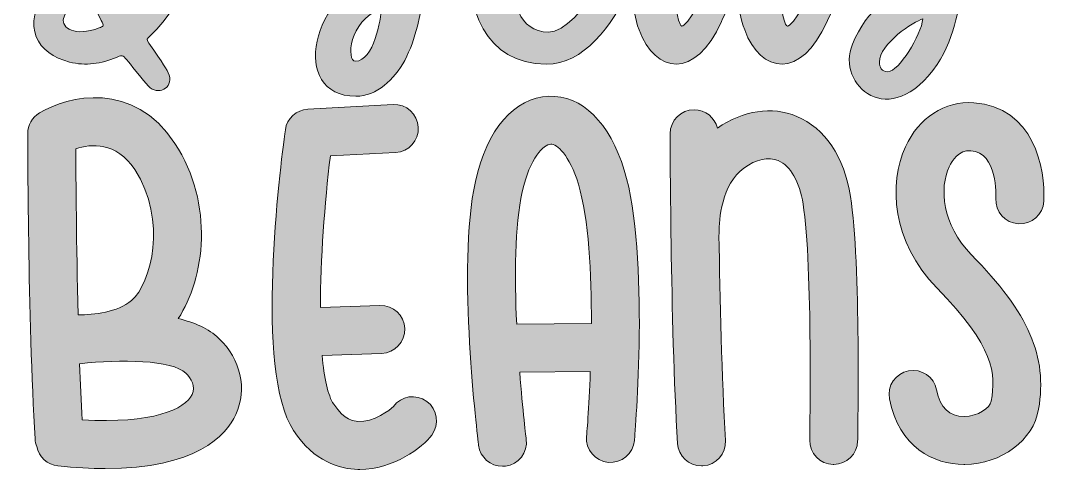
# Model space of a CAD drawing. Header units: inches. Extents: x 98 to 978, y -1007 to -71.
# Drawn here: x 98 to 978, y -1007 to -622 of the extents above; entities that cross this region are included whole.
import ezdxf

# ---------------------------------------------------------------- set-up
doc = ezdxf.new("R2010")
doc.units = ezdxf.units.IN
doc.header["$MEASUREMENT"] = 0
doc.layers.add('Layer 1', color=7, linetype='Continuous')

# ---------------------------------------------------------------- blocks, each defined once
blk = doc.blocks.new('block 3')
at = {"layer": 'Layer 1', "true_color": 0x0153a5}
h = blk.add_hatch(color=154, dxfattribs=at)
h.dxf.hatch_style = 2
edge = h.paths.add_edge_path()
edge.add_spline(control_points=[(282.9, -960.11), (274.45, -978.53), (248.76, -1006.5), (170.85, -1006.5), (158.72, -1006.5), (145.32, -1005.82), (130.52, -1004.33), (121.27, -1003.38), (114.16, -996.4), (112.49, -987.71), (111.62, -985.63), (111.01, -983.41), (110.87, -981.03), (104.73, -879.32), (104.6, -720.95), (104.6, -719.36), (104.6, -712.13), (108.39, -705.44), (114.59, -701.72), (139.21, -686.94), (195.19, -673.37), (230.74, -727.78), (264.9, -780.05), (256.05, -843.55), (233.59, -877.95), (247.39, -881.27), (259.71, -886.61), (268.44, -894.91), (287.22, -912.75), (292.89, -938.33), (282.9, -960.11)], knot_values=[0, 0, 0, 0, 1, 1, 1, 2, 2, 2, 3, 3, 3, 4, 4, 4, 5, 5, 5, 6, 6, 6, 7, 7, 7, 8, 8, 8, 9, 9, 9, 10, 10, 10, 10], degree=3, periodic=1)
edge = h.paths.add_edge_path()
edge.add_spline(control_points=[(145.77, -732.5), (145.88, -757.52), (146.29, -814.82), (147.8, -874.65), (161.66, -874.88), (181.34, -872.64), (193.57, -862.36), (210.41, -848.22), (224.58, -793.55), (196.31, -750.27), (180.38, -725.88), (158.76, -728.1), (145.77, -732.5)], knot_values=[0, 0, 0, 0, 1, 1, 1, 2, 2, 2, 3, 3, 3, 4, 4, 4, 4], degree=3, periodic=1)
edge = h.paths.add_edge_path()
edge.add_spline(control_points=[(240.13, -924.73), (228.14, -913.34), (184.23, -912.73), (149.08, -916.63), (149.66, -933.22), (150.34, -949.45), (151.15, -964.7), (211.29, -968.38), (239.64, -955.78), (245.53, -942.94), (248.61, -936.23), (244.75, -929.13), (240.13, -924.73)], knot_values=[0, 0, 0, 0, 1, 1, 1, 2, 2, 2, 3, 3, 3, 4, 4, 4, 4], degree=3, periodic=1)
h = blk.add_hatch(color=154, dxfattribs=at)
h.dxf.hatch_style = 2
edge = h.paths.add_edge_path()
edge.add_spline(control_points=[(450.85, -977.9), (443.29, -988.31), (417.59, -1007.31), (389.07, -1007.31), (388.55, -1007.31), (388.04, -1007.31), (387.52, -1007.3), (372.1, -1006.92), (350.02, -1000.84), (332.4, -973.98), (298.82, -922.77), (320.64, -750.19), (325.35, -716.12), (326.7, -706.36), (334.79, -698.93), (344.63, -698.4), (344.63, -698.4), (417.61, -694.53), (417.61, -694.53), (429.07, -693.87), (438.64, -702.64), (439.24, -713.98), (439.84, -725.32), (431.14, -735), (419.79, -735.6), (419.79, -735.6), (363.92, -738.57), (363.92, -738.57), (359.02, -778.97), (355.37, -827.46), (355.35, -868.53), (355.35, -868.53), (406.34, -866.68), (406.34, -866.68), (417.96, -866.4), (427.22, -875.14), (427.63, -886.48), (428.04, -897.84), (419.17, -907.37), (407.83, -907.78), (407.83, -907.78), (356.89, -909.62), (356.89, -909.62), (358.58, -928.77), (361.72, -943.69), (366.8, -951.42), (375.9, -965.31), (384.57, -965.93), (387.43, -966.13), (400.97, -967.1), (415.3, -956.25), (417.94, -953.26), (424.63, -944.07), (437.31, -942.27), (446.49, -948.95), (455.67, -955.63), (457.53, -968.71), (450.85, -977.9)], knot_values=[0, 0, 0, 0, 1, 1, 1, 2, 2, 2, 3, 3, 3, 4, 4, 4, 5, 5, 5, 6, 6, 6, 7, 7, 7, 8, 8, 8, 9, 9, 9, 10, 10, 10, 11, 11, 11, 12, 12, 12, 13, 13, 13, 14, 14, 14, 15, 15, 15, 16, 16, 16, 17, 17, 17, 18, 18, 18, 19, 19, 19, 19], degree=3, periodic=1)
h = blk.add_hatch(color=154, dxfattribs=at)
h.dxf.hatch_style = 2
edge = h.paths.add_edge_path()
edge.add_spline(control_points=[(624.43, -982.49), (623.45, -993.81), (613.51, -1002.19), (602.18, -1001.21), (590.87, -1000.23), (582.48, -990.26), (583.46, -978.95), (583.52, -978.37), (585.46, -955.25), (586.66, -923.44), (586.66, -923.44), (526.13, -923.76), (526.13, -923.76), (528.68, -956.71), (531.69, -980.88), (531.77, -981.47), (533.19, -992.73), (525.21, -1003.02), (513.94, -1004.44), (513.06, -1004.55), (512.19, -1004.6), (511.34, -1004.6), (501.13, -1004.6), (492.28, -997.01), (490.96, -986.62), (490.17, -980.42), (471.95, -833.98), (488.22, -760.4), (498.08, -715.8), (521.6, -688.49), (551.15, -687.36), (579.42, -686.39), (603.44, -710.02), (615.81, -750.85), (637.87, -823.62), (624.99, -976.05), (624.43, -982.49)], knot_values=[0, 0, 0, 0, 1, 1, 1, 2, 2, 2, 3, 3, 3, 4, 4, 4, 5, 5, 5, 6, 6, 6, 7, 7, 7, 8, 8, 8, 9, 9, 9, 10, 10, 10, 11, 11, 11, 12, 12, 12, 12], degree=3, periodic=1)
edge = h.paths.add_edge_path()
edge.add_spline(control_points=[(587.54, -882.3), (587.73, -839.6), (585.45, -792.46), (576.45, -762.77), (568.77, -737.4), (558, -728.16), (552.73, -728.46), (546.75, -728.69), (534.86, -739.97), (528.37, -769.28), (521.94, -798.4), (521.73, -842.31), (523.57, -882.65), (523.57, -882.65), (587.54, -882.3), (587.54, -882.3)], knot_values=[0, 0, 0, 0, 1, 1, 1, 2, 2, 2, 3, 3, 3, 4, 4, 4, 5, 5, 5, 5], degree=3, periodic=1)
h = blk.add_hatch(color=154, dxfattribs=at)
h.dxf.hatch_style = 2
edge = h.paths.add_edge_path()
edge.add_spline(control_points=[(934.18, -775.01), (934.27, -773.15), (935.81, -735.5), (912.58, -734.03), (902.38, -733.31), (896.59, -742.41), (894.08, -747.86), (885.71, -766.04), (888.1, -797.33), (913.13, -823.06), (962.75, -874.04), (978.37, -909.95), (970.77, -955.52), (966.32, -982.22), (939.13, -1002.65), (907.54, -1003.01), (907.28, -1003.01), (907.02, -1003.01), (906.76, -1003.01), (880.96, -1003.01), (850.89, -988.29), (843, -946.82), (840.87, -935.66), (848.19, -924.89), (859.35, -922.77), (870.51, -920.67), (881.27, -927.97), (883.4, -939.12), (886.3, -954.36), (894.42, -962.14), (907.06, -961.87), (918.69, -961.74), (929.23, -954.58), (930.2, -948.74), (934.17, -924.95), (933.26, -902.7), (883.65, -851.72), (844.9, -811.88), (842.2, -762.21), (856.72, -730.65), (868.31, -705.47), (890.2, -691.35), (915.18, -692.97), (966.42, -696.22), (976.87, -749.59), (975.24, -777.35), (974.58, -788.68), (964.96, -797.29), (953.5, -796.67), (942.18, -796.01), (933.55, -786.31), (934.18, -775.01)], knot_values=[0, 0, 0, 0, 1, 1, 1, 2, 2, 2, 3, 3, 3, 4, 4, 4, 5, 5, 5, 6, 6, 6, 7, 7, 7, 8, 8, 8, 9, 9, 9, 10, 10, 10, 11, 11, 11, 12, 12, 12, 13, 13, 13, 14, 14, 14, 15, 15, 15, 16, 16, 16, 17, 17, 17, 17], degree=3, periodic=1)
h = blk.add_hatch(color=154, dxfattribs=at)
h.dxf.hatch_style = 2
edge = h.paths.add_edge_path()
edge.add_spline(control_points=[(815.74, -982.86), (815.52, -994.08), (806.36, -1003.01), (795.19, -1003.01), (795.05, -1003.01), (794.92, -1003.01), (794.78, -1003.01), (783.42, -1002.8), (774.4, -993.41), (774.62, -982.06), (774.64, -980.57), (777.43, -832.84), (768.97, -779.83), (765.87, -760.47), (758.13, -746.88), (747.73, -742.54), (739.32, -739.04), (728.8, -741.35), (718.1, -749.05), (699.54, -762.4), (696.62, -794.01), (697.06, -804.03), (697.08, -804.81), (696.97, -805.56), (696.92, -806.33), (697.69, -860.27), (699.26, -929.2), (702.47, -982.46), (703.15, -993.8), (694.52, -1003.54), (683.19, -1004.23), (682.77, -1004.25), (682.35, -1004.26), (681.93, -1004.26), (671.14, -1004.26), (662.08, -995.84), (661.42, -984.93), (655.19, -881.76), (655.06, -721.11), (655.06, -719.5), (655.06, -708.14), (664.26, -698.93), (675.62, -698.93), (675.63, -698.93), (675.63, -698.93), (675.63, -698.93), (685.32, -698.93), (693.41, -705.67), (695.57, -714.7), (717.6, -699.47), (742.27, -695.72), (763.54, -704.58), (787.75, -714.66), (804.1, -739.08), (809.57, -773.35), (818.6, -829.96), (815.83, -976.65), (815.74, -982.86)], knot_values=[0, 0, 0, 0, 1, 1, 1, 2, 2, 2, 3, 3, 3, 4, 4, 4, 5, 5, 5, 6, 6, 6, 7, 7, 7, 8, 8, 8, 9, 9, 9, 10, 10, 10, 11, 11, 11, 12, 12, 12, 13, 13, 13, 14, 14, 14, 15, 15, 15, 16, 16, 16, 17, 17, 17, 18, 18, 18, 19, 19, 19, 19], degree=3, periodic=1)
at = {"layer": 'Layer 1', "lineweight": 0}
for points, knots in [([(282.9, -960.11), (274.45, -978.53), (248.76, -1006.5), (170.85, -1006.5), (158.72, -1006.5), (145.32, -1005.82), (130.52, -1004.33), (121.27, -1003.38), (114.16, -996.4), (112.49, -987.71), (111.62, -985.63), (111.01, -983.41), (110.87, -981.03), (104.73, -879.32), (104.6, -720.95), (104.6, -719.36), (104.6, -712.13), (108.39, -705.44), (114.59, -701.72), (139.21, -686.94), (195.19, -673.37), (230.74, -727.78), (264.9, -780.05), (256.05, -843.55), (233.59, -877.95), (247.39, -881.27), (259.71, -886.61), (268.44, -894.91), (287.22, -912.75), (292.89, -938.33), (282.9, -960.11)], [0, 0, 0, 0, 1, 1, 1, 2, 2, 2, 3, 3, 3, 4, 4, 4, 5, 5, 5, 6, 6, 6, 7, 7, 7, 8, 8, 8, 9, 9, 9, 10, 10, 10, 10]), ([(450.85, -977.9), (443.29, -988.31), (417.59, -1007.31), (389.07, -1007.31), (388.55, -1007.31), (388.04, -1007.31), (387.52, -1007.3), (372.1, -1006.92), (350.02, -1000.84), (332.4, -973.98), (298.82, -922.77), (320.64, -750.19), (325.35, -716.12), (326.7, -706.36), (334.79, -698.93), (344.63, -698.4), (344.63, -698.4), (417.61, -694.53), (417.61, -694.53), (429.07, -693.87), (438.64, -702.64), (439.24, -713.98), (439.84, -725.32), (431.14, -735), (419.79, -735.6), (419.79, -735.6), (363.92, -738.57), (363.92, -738.57), (359.02, -778.97), (355.37, -827.46), (355.35, -868.53), (355.35, -868.53), (406.34, -866.68), (406.34, -866.68), (417.96, -866.4), (427.22, -875.14), (427.63, -886.48), (428.04, -897.84), (419.17, -907.37), (407.83, -907.78), (407.83, -907.78), (356.89, -909.62), (356.89, -909.62), (358.58, -928.77), (361.72, -943.69), (366.8, -951.42), (375.9, -965.31), (384.57, -965.93), (387.43, -966.13), (400.97, -967.1), (415.3, -956.25), (417.94, -953.26), (424.63, -944.07), (437.31, -942.27), (446.49, -948.95), (455.67, -955.63), (457.53, -968.71), (450.85, -977.9)], [0, 0, 0, 0, 1, 1, 1, 2, 2, 2, 3, 3, 3, 4, 4, 4, 5, 5, 5, 6, 6, 6, 7, 7, 7, 8, 8, 8, 9, 9, 9, 10, 10, 10, 11, 11, 11, 12, 12, 12, 13, 13, 13, 14, 14, 14, 15, 15, 15, 16, 16, 16, 17, 17, 17, 18, 18, 18, 19, 19, 19, 19]), ([(624.43, -982.49), (623.45, -993.81), (613.51, -1002.19), (602.18, -1001.21), (590.87, -1000.23), (582.48, -990.26), (583.46, -978.95), (583.52, -978.37), (585.46, -955.25), (586.66, -923.44), (586.66, -923.44), (526.13, -923.76), (526.13, -923.76), (528.68, -956.71), (531.69, -980.88), (531.77, -981.47), (533.19, -992.73), (525.21, -1003.02), (513.94, -1004.44), (513.06, -1004.55), (512.19, -1004.6), (511.34, -1004.6), (501.13, -1004.6), (492.28, -997.01), (490.96, -986.62), (490.17, -980.42), (471.95, -833.98), (488.22, -760.4), (498.08, -715.8), (521.6, -688.49), (551.15, -687.36), (579.42, -686.39), (603.44, -710.02), (615.81, -750.85), (637.87, -823.62), (624.99, -976.05), (624.43, -982.49)], [0, 0, 0, 0, 1, 1, 1, 2, 2, 2, 3, 3, 3, 4, 4, 4, 5, 5, 5, 6, 6, 6, 7, 7, 7, 8, 8, 8, 9, 9, 9, 10, 10, 10, 11, 11, 11, 12, 12, 12, 12]), ([(934.18, -775.01), (934.27, -773.15), (935.81, -735.5), (912.58, -734.03), (902.38, -733.31), (896.59, -742.41), (894.08, -747.86), (885.71, -766.04), (888.1, -797.33), (913.13, -823.06), (962.75, -874.04), (978.37, -909.95), (970.77, -955.52), (966.32, -982.22), (939.13, -1002.65), (907.54, -1003.01), (907.28, -1003.01), (907.02, -1003.01), (906.76, -1003.01), (880.96, -1003.01), (850.89, -988.29), (843, -946.82), (840.87, -935.66), (848.19, -924.89), (859.35, -922.77), (870.51, -920.67), (881.27, -927.97), (883.4, -939.12), (886.3, -954.36), (894.42, -962.14), (907.06, -961.87), (918.69, -961.74), (929.23, -954.58), (930.2, -948.74), (934.17, -924.95), (933.26, -902.7), (883.65, -851.72), (844.9, -811.88), (842.2, -762.21), (856.72, -730.65), (868.31, -705.47), (890.2, -691.35), (915.18, -692.97), (966.42, -696.22), (976.87, -749.59), (975.24, -777.35), (974.58, -788.68), (964.96, -797.29), (953.5, -796.67), (942.18, -796.01), (933.55, -786.31), (934.18, -775.01)], [0, 0, 0, 0, 1, 1, 1, 2, 2, 2, 3, 3, 3, 4, 4, 4, 5, 5, 5, 6, 6, 6, 7, 7, 7, 8, 8, 8, 9, 9, 9, 10, 10, 10, 11, 11, 11, 12, 12, 12, 13, 13, 13, 14, 14, 14, 15, 15, 15, 16, 16, 16, 17, 17, 17, 17]), ([(815.74, -982.86), (815.52, -994.08), (806.36, -1003.01), (795.19, -1003.01), (795.05, -1003.01), (794.92, -1003.01), (794.78, -1003.01), (783.42, -1002.8), (774.4, -993.41), (774.62, -982.06), (774.64, -980.57), (777.43, -832.84), (768.97, -779.83), (765.87, -760.47), (758.13, -746.88), (747.73, -742.54), (739.32, -739.04), (728.8, -741.35), (718.1, -749.05), (699.54, -762.4), (696.62, -794.01), (697.06, -804.03), (697.08, -804.81), (696.97, -805.56), (696.92, -806.33), (697.69, -860.27), (699.26, -929.2), (702.47, -982.46), (703.15, -993.8), (694.52, -1003.54), (683.19, -1004.23), (682.77, -1004.25), (682.35, -1004.26), (681.93, -1004.26), (671.14, -1004.26), (662.08, -995.84), (661.42, -984.93), (655.19, -881.76), (655.06, -721.11), (655.06, -719.5), (655.06, -708.14), (664.26, -698.93), (675.62, -698.93), (675.63, -698.93), (675.63, -698.93), (675.63, -698.93), (685.32, -698.93), (693.41, -705.67), (695.57, -714.7), (717.6, -699.47), (742.27, -695.72), (763.54, -704.58), (787.75, -714.66), (804.1, -739.08), (809.57, -773.35), (818.6, -829.96), (815.83, -976.65), (815.74, -982.86)], [0, 0, 0, 0, 1, 1, 1, 2, 2, 2, 3, 3, 3, 4, 4, 4, 5, 5, 5, 6, 6, 6, 7, 7, 7, 8, 8, 8, 9, 9, 9, 10, 10, 10, 11, 11, 11, 12, 12, 12, 13, 13, 13, 14, 14, 14, 15, 15, 15, 16, 16, 16, 17, 17, 17, 18, 18, 18, 19, 19, 19, 19]), ([(145.77, -732.5), (145.88, -757.52), (146.29, -814.82), (147.8, -874.65), (161.66, -874.88), (181.34, -872.64), (193.57, -862.36), (210.41, -848.22), (224.58, -793.55), (196.31, -750.27), (180.38, -725.88), (158.76, -728.1), (145.77, -732.5)], [0, 0, 0, 0, 1, 1, 1, 2, 2, 2, 3, 3, 3, 4, 4, 4, 4]), ([(587.54, -882.3), (587.73, -839.6), (585.45, -792.46), (576.45, -762.77), (568.77, -737.4), (558, -728.16), (552.73, -728.46), (546.75, -728.69), (534.86, -739.97), (528.37, -769.28), (521.94, -798.4), (521.73, -842.31), (523.57, -882.65), (523.57, -882.65), (587.54, -882.3), (587.54, -882.3)], [0, 0, 0, 0, 1, 1, 1, 2, 2, 2, 3, 3, 3, 4, 4, 4, 5, 5, 5, 5]), ([(240.13, -924.73), (228.14, -913.34), (184.23, -912.73), (149.08, -916.63), (149.66, -933.22), (150.34, -949.45), (151.15, -964.7), (211.29, -968.38), (239.64, -955.78), (245.53, -942.94), (248.61, -936.23), (244.75, -929.13), (240.13, -924.73)], [0, 0, 0, 0, 1, 1, 1, 2, 2, 2, 3, 3, 3, 4, 4, 4, 4])]:
    blk.add_open_spline(points, degree=3, knots=knots, dxfattribs=at)
blk = doc.blocks.new('block 5')
at = {"layer": 'Layer 1', "true_color": 0xf74799}
h = blk.add_hatch(color=233, dxfattribs=at)
h.dxf.hatch_style = 2
edge = h.paths.add_edge_path()
edge.add_spline(control_points=[(209.52, -635.59), (241.36, -604.47), (247.87, -569.74), (243.53, -557.08), (240.28, -546.95), (226.89, -546.22), (222.19, -555.99), (221.1, -558.16), (220.38, -560.69), (219.65, -562.87), (210.61, -591.09), (194.69, -608.45), (191.79, -609.54), (190.35, -608.45), (189.98, -606.65), (189.26, -605.2), (183.83, -593.62), (179.49, -581.32), (174.43, -569.74), (170.81, -561.06), (179.13, -560.69), (195.41, -529.94), (246.43, -431.16), (179.49, -396.43), (147.65, -446.72), (128.47, -477.11), (130.28, -522.7), (141.14, -556.71), (143.67, -565.76), (140.05, -565.76), (120.88, -594.34), (98.44, -628.35), (112.92, -651.15), (140.42, -658.02), (154.16, -661.64), (167.55, -659.47), (180.58, -654.04), (188.54, -650.79), (183.83, -650.79), (208.07, -678.65), (215.67, -687.33), (229.42, -680.46), (225.8, -669.24), (224, -663.81), (220.74, -660.19), (208.44, -641.74), (206.27, -638.49), (206.27, -638.49), (209.52, -635.59)], knot_values=[0, 0, 0, 0, 1, 1, 1, 2, 2, 2, 3, 3, 3, 4, 4, 4, 5, 5, 5, 6, 6, 6, 7, 7, 7, 8, 8, 8, 9, 9, 9, 10, 10, 10, 11, 11, 11, 12, 12, 12, 13, 13, 13, 14, 14, 14, 15, 15, 15, 16, 16, 16, 16], degree=3, periodic=1)
edge = h.paths.add_edge_path()
edge.add_spline(control_points=[(164.29, -481.82), (167.91, -463), (179.85, -444.19), (183.47, -451.42), (195.77, -475.67), (169, -527.41), (164.66, -528.85), (164.29, -528.49), (163.93, -528.13), (163.93, -527.41), (162.13, -512.21), (161.4, -497.01), (164.29, -481.82)], knot_values=[0, 0, 0, 0, 1, 1, 1, 2, 2, 2, 3, 3, 3, 4, 4, 4, 4], degree=3, periodic=1)
edge = h.paths.add_edge_path()
edge.add_spline(control_points=[(165.74, -628.72), (145.12, -636.68), (133.18, -628.72), (135.35, -620.76), (137.88, -610.99), (146.93, -599.77), (152.72, -591.45), (154.53, -592.9), (154.53, -593.98), (155.25, -595.07), (169.36, -629.8), (172.62, -626.18), (165.74, -628.72)], knot_values=[0, 0, 0, 0, 1, 1, 1, 2, 2, 2, 3, 3, 3, 4, 4, 4, 4], degree=3, periodic=1)
h = blk.add_hatch(color=233, dxfattribs=at)
h.dxf.hatch_style = 2
edge = h.paths.add_edge_path()
edge.add_spline(control_points=[(953.76, -531.39), (945.8, -540.07), (916.85, -569.74), (912.51, -571.91), (911.79, -570.1), (925.54, -481.82), (924.09, -440.93), (923.73, -431.16), (918.66, -422.48), (908.89, -423.2), (888.27, -425.01), (901.65, -468.79), (868.01, -540.07), (862.58, -550.56), (848.47, -574.44), (843.04, -563.95), (833.63, -545.5), (845.94, -461.92), (848.11, -444.91), (849.55, -435.51), (849.55, -426.46), (840.15, -423.56), (834.36, -421.76), (826.04, -423.93), (821.69, -432.61), (815.9, -444.55), (807.95, -477.48), (805.77, -503.53), (804.98, -513.89), (804.86, -523.22), (805.31, -531.62), (804.54, -532.58), (803.83, -533.68), (803.24, -535), (799.26, -543.33), (773.21, -612.07), (757.66, -626.18), (755.84, -627.99), (755.12, -627.63), (754.04, -625.46), (746.8, -608.82), (749.33, -569.02), (751.14, -550.93), (752.59, -538.99), (768.51, -532.47), (782.62, -459.75), (793.48, -404.03), (762.36, -398.96), (746.8, -417.41), (730.91, -435.91), (718.91, -485.34), (714.05, -532.69), (713.59, -533.39), (713.17, -534.15), (712.79, -535), (708.81, -543.33), (682.76, -612.07), (667.2, -626.18), (665.39, -627.99), (664.67, -627.63), (663.58, -625.46), (656.35, -608.82), (658.88, -569.02), (660.69, -550.93), (662.14, -538.99), (678.05, -532.47), (692.17, -459.75), (703.02, -404.03), (671.9, -398.96), (656.35, -417.41), (640, -436.44), (627.78, -488.19), (623.21, -536.75), (615.67, -555.7), (578.94, -632.33), (550.7, -632.33), (525.37, -632.33), (518.5, -605.56), (519.95, -575.17), (520.31, -571.55), (520.31, -571.55), (523.93, -572.27), (554.68, -578.06), (603.17, -542.6), (611.85, -473.13), (615.11, -446), (604.25, -423.2), (572.77, -423.2), (531.42, -423.2), (497.98, -475.99), (486.4, -531.7), (485.51, -532.29), (484.63, -533.03), (483.77, -533.92), (478.71, -539.35), (460.25, -557.08), (449.04, -565.4), (446.51, -567.57), (446.14, -566.48), (446.14, -563.59), (446.14, -554.54), (462.79, -450.7), (424.43, -450.7), (385.72, -450.7), (364.01, -483.27), (350.62, -522.34), (349.17, -526.68), (349.17, -531.75), (350.26, -536.09), (352.79, -545.5), (375.59, -549.12), (374.14, -529.94), (373.78, -528.13), (372.69, -527.41), (373.42, -525.96), (380.65, -510.76), (402.36, -475.67), (415.75, -475.67), (425.16, -475.67), (418.28, -531.02), (415.39, -571.19), (415.03, -576.98), (413.94, -578.42), (408.87, -579.87), (347, -597.6), (328.19, -687.33), (385.72, -687.33), (403.81, -687.33), (418.64, -673.22), (427.69, -656.58), (432.39, -647.53), (436.01, -637.4), (438.54, -627.27), (445.42, -599.77), (442.16, -596.15), (447.23, -593.98), (459.92, -588.8), (472.42, -572.87), (482.49, -559.72), (478.82, -612.22), (496.96, -659.83), (548.89, -659.83), (580.73, -659.83), (604.89, -628.31), (621.71, -592.6), (621.88, -595.44), (622.07, -598.21), (622.34, -600.86), (623.42, -610.99), (624.87, -621.12), (628.49, -630.53), (642.23, -667.79), (676.61, -673.58), (699.04, -623.29), (701.38, -618.31), (706.63, -606.64), (712.21, -593.38), (712.37, -595.94), (712.55, -598.46), (712.79, -600.86), (713.88, -610.99), (715.32, -621.12), (718.94, -630.53), (732.69, -667.79), (767.06, -673.58), (789.5, -623.29), (793.3, -615.2), (804.78, -589.42), (812.91, -567.88), (820.09, -583.81), (831.64, -591.09), (845.21, -591.09), (867.64, -591.09), (881.76, -565.04), (881.76, -565.04), (881.76, -565.04), (879.22, -580.59), (878.14, -586.38), (877.41, -589.28), (876.33, -590.73), (873.43, -591.45), (843.4, -599.41), (824.23, -611.71), (811.2, -642.83), (797.09, -677.56), (843.04, -719.17), (883.93, -660.19), (900.21, -636.68), (902.02, -601.94), (908.53, -598.68), (925.17, -590.36), (954.48, -564.67), (966.06, -547.31), (977.28, -529.58), (962.8, -521.26), (953.76, -531.39)], knot_values=[0, 0, 0, 0, 1, 1, 1, 2, 2, 2, 3, 3, 3, 4, 4, 4, 5, 5, 5, 6, 6, 6, 7, 7, 7, 8, 8, 8, 9, 9, 9, 10, 10, 10, 11, 11, 11, 12, 12, 12, 13, 13, 13, 14, 14, 14, 15, 15, 15, 16, 16, 16, 17, 17, 17, 18, 18, 18, 19, 19, 19, 20, 20, 20, 21, 21, 21, 22, 22, 22, 23, 23, 23, 24, 24, 24, 25, 25, 25, 26, 26, 26, 27, 27, 27, 28, 28, 28, 29, 29, 29, 30, 30, 30, 31, 31, 31, 32, 32, 32, 33, 33, 33, 34, 34, 34, 35, 35, 35, 36, 36, 36, 37, 37, 37, 38, 38, 38, 39, 39, 39, 40, 40, 40, 41, 41, 41, 42, 42, 42, 43, 43, 43, 44, 44, 44, 45, 45, 45, 46, 46, 46, 47, 47, 47, 48, 48, 48, 49, 49, 49, 50, 50, 50, 51, 51, 51, 52, 52, 52, 53, 53, 53, 54, 54, 54, 55, 55, 55, 56, 56, 56, 57, 57, 57, 58, 58, 58, 59, 59, 59, 60, 60, 60, 61, 61, 61, 62, 62, 62, 63, 63, 63, 64, 64, 64, 65, 65, 65, 65], degree=3, periodic=1)
edge = h.paths.add_edge_path()
edge.add_spline(control_points=[(527.18, -537.54), (527.55, -534.64), (536.23, -511.85), (547.08, -492.31), (553.23, -481.82), (565.54, -464.81), (576.75, -460.11), (578.92, -464.81), (578.56, -468.79), (578.2, -473.13), (570.24, -528.85), (524.65, -550.56), (527.18, -537.54)], knot_values=[0, 0, 0, 0, 1, 1, 1, 2, 2, 2, 3, 3, 3, 4, 4, 4, 4], degree=3, periodic=1)
edge = h.paths.add_edge_path()
edge.add_spline(control_points=[(385.36, -657.3), (377.76, -657.3), (379.21, -622.93), (407.43, -612.43), (407.43, -620.76), (401.28, -657.3), (385.36, -657.3)], knot_values=[0, 0, 0, 0, 1, 1, 1, 2, 2, 2, 2], degree=3, periodic=1)
edge = h.paths.add_edge_path()
edge.add_spline(control_points=[(841.59, -666.35), (836.17, -666.35), (834.36, -662.36), (834.36, -658.02), (834.36, -642.83), (863.66, -622.93), (871.62, -621.12), (870.18, -634.87), (851, -666.35), (841.59, -666.35)], knot_values=[0, 0, 0, 0, 1, 1, 1, 2, 2, 2, 3, 3, 3, 3], degree=3, periodic=1)
h = blk.add_hatch(color=233, dxfattribs=at)
h.dxf.hatch_style = 2
edge = h.paths.add_edge_path()
edge.add_spline(control_points=[(425.88, -441.66), (432.39, -439.85), (437.1, -432.25), (437.1, -423.56), (437.1, -416.33), (432.76, -405.11), (422.26, -405.11), (413.94, -405.11), (407.43, -416.33), (407.43, -424.65), (407.07, -436.95), (415.39, -444.55), (425.88, -441.66)], knot_values=[0, 0, 0, 0, 1, 1, 1, 2, 2, 2, 3, 3, 3, 4, 4, 4, 4], degree=3, periodic=1)
at = {"layer": 'Layer 1', "lineweight": 0}
for points, knots in [([(209.52, -635.59), (241.36, -604.47), (247.87, -569.74), (243.53, -557.08), (240.28, -546.95), (226.89, -546.22), (222.19, -555.99), (221.1, -558.16), (220.38, -560.69), (219.65, -562.87), (210.61, -591.09), (194.69, -608.45), (191.79, -609.54), (190.35, -608.45), (189.98, -606.65), (189.26, -605.2), (183.83, -593.62), (179.49, -581.32), (174.43, -569.74), (170.81, -561.06), (179.13, -560.69), (195.41, -529.94), (246.43, -431.16), (179.49, -396.43), (147.65, -446.72), (128.47, -477.11), (130.28, -522.7), (141.14, -556.71), (143.67, -565.76), (140.05, -565.76), (120.88, -594.34), (98.44, -628.35), (112.92, -651.15), (140.42, -658.02), (154.16, -661.64), (167.55, -659.47), (180.58, -654.04), (188.54, -650.79), (183.83, -650.79), (208.07, -678.65), (215.67, -687.33), (229.42, -680.46), (225.8, -669.24), (224, -663.81), (220.74, -660.19), (208.44, -641.74), (206.27, -638.49), (206.27, -638.49), (209.52, -635.59)], [0, 0, 0, 0, 1, 1, 1, 2, 2, 2, 3, 3, 3, 4, 4, 4, 5, 5, 5, 6, 6, 6, 7, 7, 7, 8, 8, 8, 9, 9, 9, 10, 10, 10, 11, 11, 11, 12, 12, 12, 13, 13, 13, 14, 14, 14, 15, 15, 15, 16, 16, 16, 16]), ([(953.76, -531.39), (945.8, -540.07), (916.85, -569.74), (912.51, -571.91), (911.79, -570.1), (925.54, -481.82), (924.09, -440.93), (923.73, -431.16), (918.66, -422.48), (908.89, -423.2), (888.27, -425.01), (901.65, -468.79), (868.01, -540.07), (862.58, -550.56), (848.47, -574.44), (843.04, -563.95), (833.63, -545.5), (845.94, -461.92), (848.11, -444.91), (849.55, -435.51), (849.55, -426.46), (840.15, -423.56), (834.36, -421.76), (826.04, -423.93), (821.69, -432.61), (815.9, -444.55), (807.95, -477.48), (805.77, -503.53), (804.98, -513.89), (804.86, -523.22), (805.31, -531.62), (804.54, -532.58), (803.83, -533.68), (803.24, -535), (799.26, -543.33), (773.21, -612.07), (757.66, -626.18), (755.84, -627.99), (755.12, -627.63), (754.04, -625.46), (746.8, -608.82), (749.33, -569.02), (751.14, -550.93), (752.59, -538.99), (768.51, -532.47), (782.62, -459.75), (793.48, -404.03), (762.36, -398.96), (746.8, -417.41), (730.91, -435.91), (718.91, -485.34), (714.05, -532.69), (713.59, -533.39), (713.17, -534.15), (712.79, -535), (708.81, -543.33), (682.76, -612.07), (667.2, -626.18), (665.39, -627.99), (664.67, -627.63), (663.58, -625.46), (656.35, -608.82), (658.88, -569.02), (660.69, -550.93), (662.14, -538.99), (678.05, -532.47), (692.17, -459.75), (703.02, -404.03), (671.9, -398.96), (656.35, -417.41), (640, -436.44), (627.78, -488.19), (623.21, -536.75), (615.67, -555.7), (578.94, -632.33), (550.7, -632.33), (525.37, -632.33), (518.5, -605.56), (519.95, -575.17), (520.31, -571.55), (520.31, -571.55), (523.93, -572.27), (554.68, -578.06), (603.17, -542.6), (611.85, -473.13), (615.11, -446), (604.25, -423.2), (572.77, -423.2), (531.42, -423.2), (497.98, -475.99), (486.4, -531.7), (485.51, -532.29), (484.63, -533.03), (483.77, -533.92), (478.71, -539.35), (460.25, -557.08), (449.04, -565.4), (446.51, -567.57), (446.14, -566.48), (446.14, -563.59), (446.14, -554.54), (462.79, -450.7), (424.43, -450.7), (385.72, -450.7), (364.01, -483.27), (350.62, -522.34), (349.17, -526.68), (349.17, -531.75), (350.26, -536.09), (352.79, -545.5), (375.59, -549.12), (374.14, -529.94), (373.78, -528.13), (372.69, -527.41), (373.42, -525.96), (380.65, -510.76), (402.36, -475.67), (415.75, -475.67), (425.16, -475.67), (418.28, -531.02), (415.39, -571.19), (415.03, -576.98), (413.94, -578.42), (408.87, -579.87), (347, -597.6), (328.19, -687.33), (385.72, -687.33), (403.81, -687.33), (418.64, -673.22), (427.69, -656.58), (432.39, -647.53), (436.01, -637.4), (438.54, -627.27), (445.42, -599.77), (442.16, -596.15), (447.23, -593.98), (459.92, -588.8), (472.42, -572.87), (482.49, -559.72), (478.82, -612.22), (496.96, -659.83), (548.89, -659.83), (580.73, -659.83), (604.89, -628.31), (621.71, -592.6), (621.88, -595.44), (622.07, -598.21), (622.34, -600.86), (623.42, -610.99), (624.87, -621.12), (628.49, -630.53), (642.23, -667.79), (676.61, -673.58), (699.04, -623.29), (701.38, -618.31), (706.63, -606.64), (712.21, -593.38), (712.37, -595.94), (712.55, -598.46), (712.79, -600.86), (713.88, -610.99), (715.32, -621.12), (718.94, -630.53), (732.69, -667.79), (767.06, -673.58), (789.5, -623.29), (793.3, -615.2), (804.78, -589.42), (812.91, -567.88), (820.09, -583.81), (831.64, -591.09), (845.21, -591.09), (867.64, -591.09), (881.76, -565.04), (881.76, -565.04), (881.76, -565.04), (879.22, -580.59), (878.14, -586.38), (877.41, -589.28), (876.33, -590.73), (873.43, -591.45), (843.4, -599.41), (824.23, -611.71), (811.2, -642.83), (797.09, -677.56), (843.04, -719.17), (883.93, -660.19), (900.21, -636.68), (902.02, -601.94), (908.53, -598.68), (925.17, -590.36), (954.48, -564.67), (966.06, -547.31), (977.28, -529.58), (962.8, -521.26), (953.76, -531.39)], [0, 0, 0, 0, 1, 1, 1, 2, 2, 2, 3, 3, 3, 4, 4, 4, 5, 5, 5, 6, 6, 6, 7, 7, 7, 8, 8, 8, 9, 9, 9, 10, 10, 10, 11, 11, 11, 12, 12, 12, 13, 13, 13, 14, 14, 14, 15, 15, 15, 16, 16, 16, 17, 17, 17, 18, 18, 18, 19, 19, 19, 20, 20, 20, 21, 21, 21, 22, 22, 22, 23, 23, 23, 24, 24, 24, 25, 25, 25, 26, 26, 26, 27, 27, 27, 28, 28, 28, 29, 29, 29, 30, 30, 30, 31, 31, 31, 32, 32, 32, 33, 33, 33, 34, 34, 34, 35, 35, 35, 36, 36, 36, 37, 37, 37, 38, 38, 38, 39, 39, 39, 40, 40, 40, 41, 41, 41, 42, 42, 42, 43, 43, 43, 44, 44, 44, 45, 45, 45, 46, 46, 46, 47, 47, 47, 48, 48, 48, 49, 49, 49, 50, 50, 50, 51, 51, 51, 52, 52, 52, 53, 53, 53, 54, 54, 54, 55, 55, 55, 56, 56, 56, 57, 57, 57, 58, 58, 58, 59, 59, 59, 60, 60, 60, 61, 61, 61, 62, 62, 62, 63, 63, 63, 64, 64, 64, 65, 65, 65, 65]), ([(425.88, -441.66), (432.39, -439.85), (437.1, -432.25), (437.1, -423.56), (437.1, -416.33), (432.76, -405.11), (422.26, -405.11), (413.94, -405.11), (407.43, -416.33), (407.43, -424.65), (407.07, -436.95), (415.39, -444.55), (425.88, -441.66)], [0, 0, 0, 0, 1, 1, 1, 2, 2, 2, 3, 3, 3, 4, 4, 4, 4]), ([(164.29, -481.82), (167.91, -463), (179.85, -444.19), (183.47, -451.42), (195.77, -475.67), (169, -527.41), (164.66, -528.85), (164.29, -528.49), (163.93, -528.13), (163.93, -527.41), (162.13, -512.21), (161.4, -497.01), (164.29, -481.82)], [0, 0, 0, 0, 1, 1, 1, 2, 2, 2, 3, 3, 3, 4, 4, 4, 4]), ([(527.18, -537.54), (527.55, -534.64), (536.23, -511.85), (547.08, -492.31), (553.23, -481.82), (565.54, -464.81), (576.75, -460.11), (578.92, -464.81), (578.56, -468.79), (578.2, -473.13), (570.24, -528.85), (524.65, -550.56), (527.18, -537.54)], [0, 0, 0, 0, 1, 1, 1, 2, 2, 2, 3, 3, 3, 4, 4, 4, 4]), ([(165.74, -628.72), (145.12, -636.68), (133.18, -628.72), (135.35, -620.76), (137.88, -610.99), (146.93, -599.77), (152.72, -591.45), (154.53, -592.9), (154.53, -593.98), (155.25, -595.07), (169.36, -629.8), (172.62, -626.18), (165.74, -628.72)], [0, 0, 0, 0, 1, 1, 1, 2, 2, 2, 3, 3, 3, 4, 4, 4, 4]), ([(385.36, -657.3), (377.76, -657.3), (379.21, -622.93), (407.43, -612.43), (407.43, -620.76), (401.28, -657.3), (385.36, -657.3)], [0, 0, 0, 0, 1, 1, 1, 2, 2, 2, 2]), ([(841.59, -666.35), (836.17, -666.35), (834.36, -662.36), (834.36, -658.02), (834.36, -642.83), (863.66, -622.93), (871.62, -621.12), (870.18, -634.87), (851, -666.35), (841.59, -666.35)], [0, 0, 0, 0, 1, 1, 1, 2, 2, 2, 3, 3, 3, 3])]:
    blk.add_open_spline(points, degree=3, knots=knots, dxfattribs=at)
blk = doc.blocks.new('block 2')
at = {"layer": 'Layer 1'}
for name in ['block 5', 'block 3']:
    blk.add_blockref(name, (0, 0), dxfattribs=at)

msp = doc.modelspace()

# ---------------------------------------------------------------- block references
at = {"layer": 'Layer 1'}
msp.add_blockref('block 2', (0, 0), dxfattribs=at)

doc.saveas('drawing.dxf')
